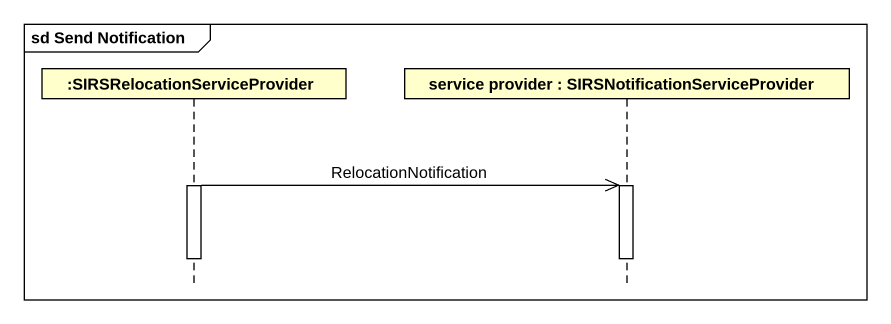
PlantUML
@startuml
mainframe sd Send Notification
hide footbox
participant ":SIRSRelocationServiceProvider" as SIRSRelocationServiceProvide
participant "service provider : SIRSNotificationServiceProvider" as service_provider

activate SIRSRelocationServiceProvide
SIRSRelocationServiceProvide ->> service_provider : RelocationNotification
activate service_provider
deactivate service_provider
deactivate SIRSRelocationServiceProvide
@enduml
